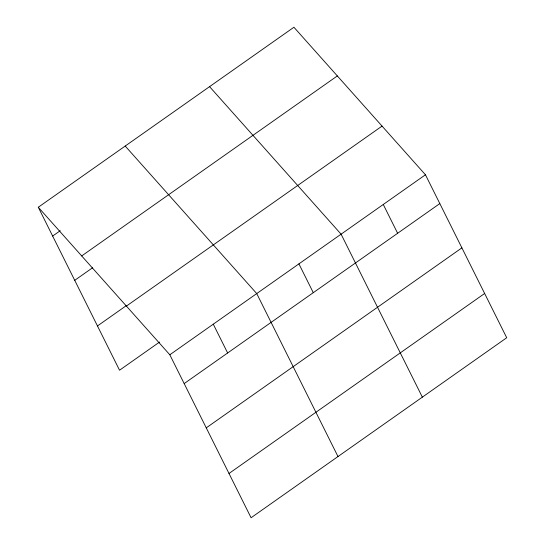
<?xml version="1.0" encoding="UTF-8"?>
<svg xmlns="http://www.w3.org/2000/svg" width="545" height="545" viewBox="0 0 545 545"><rect width="100%" height="100%" fill="white"/><g stroke="black" fill="none" stroke-linecap="round" stroke-linejoin="round"><path stroke-width="0.82" d="M38.286 207.25L293.925 27.25L425.454 174.775L506.714 337.75L251.075 517.75L169.822 354.775L38.286 207.25L119.546 370.225L159.556 342.056M52.654 236.053L60.236 230.712M81.696 255.932L337.328 75.932M74.726 280.334L92.664 267.704M97.473 325.951L126.44 305.547M126.413 306.092L382.052 126.093M169.822 354.775L425.454 174.775M184.183 383.578L439.815 203.578M206.255 427.859L461.894 247.859M229.002 473.476L484.634 293.476M209.566 86.648L341.095 234.173L422.355 397.148M125.207 146.053L256.736 293.578L337.995 456.553M383.271 204.477L397.639 233.28M298.919 263.875L313.28 292.679M213.279 324.173L227.64 352.983"/></g></svg>
